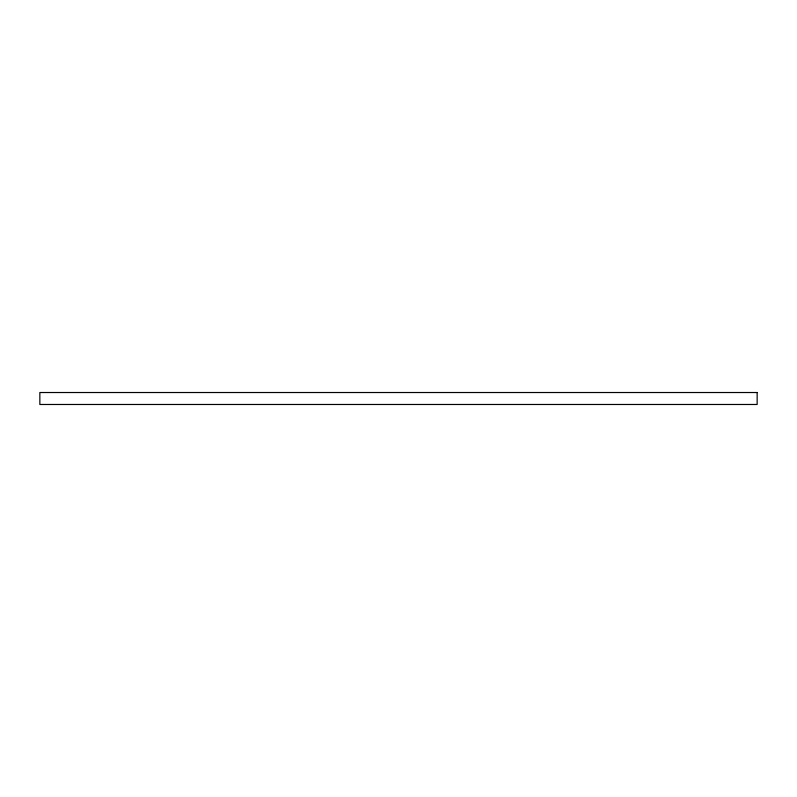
<?xml version="1.0" encoding="UTF-8"?>
<svg xmlns="http://www.w3.org/2000/svg" width="797" height="797" viewBox="0 0 797 797"><rect width="100%" height="100%" fill="white"/><g stroke="black" fill="none" stroke-linecap="round" stroke-linejoin="round"><path stroke-width="1.2" d="M757.15 392.522L39.85 392.522L39.85 404.477L757.15 404.477L757.15 392.522"/></g></svg>
